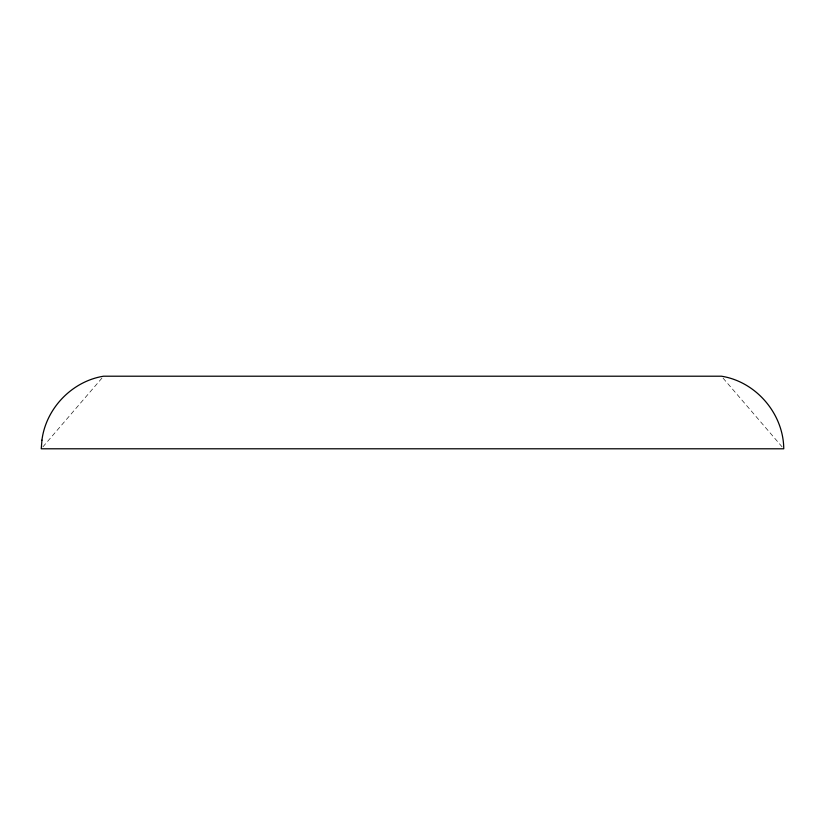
<?xml version="1.0" encoding="UTF-8"?>
<svg xmlns="http://www.w3.org/2000/svg" width="825" height="825" viewBox="0 0 825 825"><rect width="100%" height="100%" fill="white"/><g stroke="black" fill="none" stroke-linecap="round" stroke-linejoin="round"><path stroke-width="0.62" stroke-dasharray="4.12 3.09" d="M42.91 446.851L101.918 378.149M723.082 378.149L782.09 446.851"/><path stroke-width="1.24" d="M41.931 440.168L41.25 448.79L783.75 448.79C783.523 413.799 756.04 381.614 721.421 376.21L103.579 376.21C71.981 381.263 45.911 408.457 41.931 440.168"/></g></svg>
